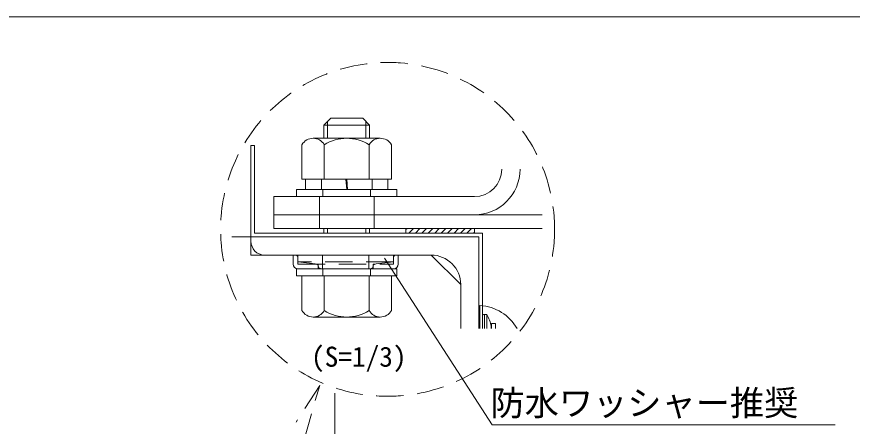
# Model space of a CAD drawing. Units: millimetres on the paper, enlarged 10 times, with parts at other scales. Extents: x -4335 to 3998, y -1327 to 1433.
# Drawn here: x 2911 to 3522, y 1134 to 1433 of the extents above; entities that cross this region are included whole.
import ezdxf
from ezdxf.enums import TextEntityAlignment as Align

# ---------------------------------------------------------------- set-up
doc = ezdxf.new("R2010")
doc.units = ezdxf.units.MM
doc.header["$LTSCALE"] = 10
doc.linetypes.add('DASHED2', pattern=[3, 2, -1])
for name, color, linetype, lineweight in [('0-F', 7, 'Continuous', 5), ('A-0', 4, 'Continuous', 5), ('D-0', 7, 'Continuous', 5)]:
    doc.layers.add(name, color=color, linetype=linetype, lineweight=lineweight)
doc.styles.add('ＭＳ ゴシック', font='')
doc.styles.get('ＭＳ ゴシック').set_extended_font_data('MS Gothic')

msp = doc.modelspace()

# ---------------------------------------------------------------- linework, layer by layer
at = {"layer": '0-F'}
msp.add_lwpolyline([(3997.66, 1433.13), (-2.34, 1433.13), (-2.34, -1326.87)], dxfattribs=at)
at = {"layer": 'A-0'}
msp.add_line((3143.51, 1158.04), (3143.51, 1074.29), dxfattribs=at)
at = {"layer": 'D-0', "color": 4}
for p, q in [((3138.27, 1344.28), (3138.27, 1356.62)), ((3166.27, 1356.62), (3166.27, 1344.28)), ((3082.27, 1338.95), (3082.27, 1272.28)), ((3084.94, 1338.95), (3082.27, 1338.95)), ((3084.94, 1338.95), (3084.94, 1274.95)), ((3245.6, 1301.62), (3098.94, 1301.62)), ((3098.94, 1278.28), (3098.94, 1301.62)), ((3132.27, 1278.28), (3132.27, 1301.62)), ((3172.27, 1278.28), (3172.27, 1301.62)), ((3132.27, 1288.28), (3098.94, 1288.28)), ((3295.15, 1288.28), (3098.94, 1288.28)), ((3262.27, 1288.28), (3172.27, 1288.28)), ((3295.15, 1288.28), (3262.27, 1288.28)), ((3295.15, 1278.28), (3098.94, 1278.28)), ((3138.27, 1278.28), (3138.27, 1274.95)), ((3166.27, 1278.28), (3166.27, 1274.95)), ((3248.94, 1272.28), (3082.27, 1272.28)), ((3251.6, 1274.95), (3084.94, 1274.95)), ((3132.27, 1274.95), (3098.94, 1274.95)), ((3248.94, 1205.15), (3248.94, 1272.28)), ((3251.6, 1205.15), (3251.6, 1274.95))]:
    msp.add_line(p, q, dxfattribs=at)
at = {"layer": 'D-0'}
for p, q in [((3140.6, 1358.95), (3163.94, 1358.95)), ((3163.94, 1358.95), (3168.94, 1353.95)), ((3168.94, 1353.95), (3135.6, 1353.95)), ((3168.94, 1353.95), (3168.94, 1344.28)), ((3127.73, 1344.28), (3176.81, 1344.28)), ((3119.55, 1314.28), (3119.55, 1339.56)), ((3135.91, 1314.28), (3135.91, 1339.56)), ((3168.63, 1314.28), (3168.63, 1339.56)), ((3184.99, 1314.28), (3184.99, 1339.56)), ((3119.55, 1314.28), (3184.99, 1314.28)), ((3120.73, 1314.28), (3145.91, 1314.28)), ((3151.62, 1314.28), (3122.1, 1314.28)), ((3122.1, 1314.28), (3122.1, 1306.95)), ((3133.77, 1314.28), (3133.77, 1306.95)), ((3151.62, 1314.28), (3152.27, 1306.95)), ((3182.44, 1314.28), (3152.27, 1314.28)), ((3152.27, 1314.28), (3152.92, 1306.95)), ((3153.07, 1314.28), (3182.06, 1314.28)), ((3170.77, 1314.28), (3170.77, 1306.95)), ((3182.44, 1314.28), (3182.44, 1306.95)), ((3115.6, 1301.62), (3115.6, 1306.95)), ((3188.94, 1306.95), (3115.6, 1306.95)), ((3152.27, 1306.95), (3122.1, 1306.95)), ((3134.77, 1306.95), (3134.77, 1301.62)), ((3182.44, 1306.95), (3152.92, 1306.95)), ((3156.87, 1306.95), (3182.06, 1306.95)), ((3169.77, 1306.95), (3169.77, 1301.62)), ((3188.94, 1306.95), (3188.94, 1301.62)), ((3115.6, 1301.62), (3188.94, 1301.62)), ((3135.6, 1278.28), (3135.6, 1274.95)), ((3168.94, 1278.28), (3168.94, 1274.95)), ((3195.6, 1277.52), (3196.37, 1278.28)), ((3195.6, 1278.28), (3195.6, 1274.95)), ((3245.6, 1278.28), (3195.6, 1278.28)), ((3197.75, 1274.95), (3201.08, 1278.28)), ((3202.46, 1274.95), (3205.8, 1278.28)), ((3207.18, 1274.95), (3210.51, 1278.28)), ((3211.89, 1274.95), (3215.23, 1278.28)), ((3216.61, 1274.95), (3219.94, 1278.28)), ((3221.32, 1274.95), (3224.65, 1278.28)), ((3226.03, 1274.95), (3229.37, 1278.28)), ((3230.75, 1274.95), (3234.08, 1278.28)), ((3235.46, 1274.95), (3238.8, 1278.28)), ((3240.18, 1274.95), (3243.51, 1278.28)), ((3245.6, 1274.95), (3245.6, 1278.28)), ((3248.94, 1272.28), (3082.27, 1272.28)), ((3195.6, 1274.95), (3245.6, 1274.95)), ((3244.89, 1274.95), (3245.6, 1275.66)), ((3248.94, 1205.15), (3248.94, 1272.28)), ((3113.19, 1258.95), (3113.19, 1252.28)), ((3189.86, 1258.95), (3113.19, 1258.95)), ((3172.27, 1258.95), (3132.27, 1258.95)), ((3172.27, 1258.95), (3132.27, 1258.95)), ((3189.86, 1252.28), (3189.86, 1258.95)), ((3248.95, 1205.15), (3248.95, 1260.78)), ((3188.94, 1248.95), (3115.6, 1248.95)), ((3115.6, 1243.62), (3115.6, 1248.95)), ((3116.53, 1248.95), (3186.53, 1248.95)), ((3134.77, 1248.95), (3134.77, 1243.62)), ((3169.77, 1248.95), (3169.77, 1243.62)), ((3188.94, 1248.95), (3188.94, 1243.62)), ((3115.6, 1243.62), (3188.94, 1243.62)), ((3119.55, 1243.62), (3119.55, 1218.34)), ((3119.55, 1243.62), (3184.99, 1243.62)), ((3135.91, 1243.62), (3135.91, 1218.34)), ((3168.63, 1243.62), (3168.63, 1218.34)), ((3184.99, 1243.62), (3184.99, 1218.34))]:
    msp.add_line(p, q, dxfattribs=at)
at = {"layer": 'D-0', "color": 2}
for p, q in [((3082.27, 1272.28), (3068.31, 1272.28)), ((3082.27, 1272.28), (3082.27, 1267.28)), ((3248.94, 1272.28), (3082.27, 1272.28)), ((3248.94, 1272.28), (3082.27, 1272.28)), ((3082.27, 1268.95), (3082.27, 1272.28)), ((3248.94, 1205.15), (3248.94, 1272.28)), ((3248.94, 1205.15), (3248.94, 1272.28)), ((3082.27, 1267.28), (3082.27, 1258.95)), ((3092.27, 1258.95), (3082.27, 1258.95)), ((3213.94, 1258.95), (3092.27, 1258.95)), ((3213.94, 1258.95), (3235.6, 1237.28)), ((3235.6, 1237.28), (3235.6, 1205.15))]:
    msp.add_line(p, q, dxfattribs=at)
at = {"layer": 'D-0', "color": 4, "linetype": 'DASHED2'}
for p, q in [((3116.53, 1257.28), (3116.53, 1258.95)), ((3134.69, 1248.95), (3134.69, 1258.95)), ((3168.36, 1248.95), (3168.36, 1258.95)), ((3186.53, 1258.95), (3186.53, 1257.28)), ((3131.53, 1252.28), (3116.53, 1253.95)), ((3131.53, 1250.62), (3131.53, 1252.28)), ((3171.53, 1250.62), (3171.53, 1252.28))]:
    msp.add_line(p, q, dxfattribs=at)
at = {"layer": 'D-0', "linetype": 'DASHED2'}
for p, q in [((3116.53, 1252.28), (3116.53, 1257.28)), ((3116.53, 1252.28), (3186.53, 1252.28)), ((3186.53, 1257.28), (3186.53, 1252.28)), ((3131.53, 1248.95), (3131.53, 1250.62)), ((3171.53, 1248.95), (3171.53, 1250.62))]:
    msp.add_line(p, q, dxfattribs=at)
at = {"layer": 'D-0', "color": 3}
for p, q in [((3179.93, 1256.63), (3258.61, 1134.94)), ((3258.61, 1134.94), (3509.18, 1134.94))]:
    msp.add_line(p, q, dxfattribs=at)
at = {"layer": 'D-0', "color": 6}
for p, q in [((3249.66, 1221.95), (3249.66, 1205.15)), ((3254.6, 1215.5), (3252.94, 1215.5)), ((3252.94, 1205.15), (3252.94, 1215.5)), ((3254.6, 1205.15), (3254.6, 1215.5)), ((3251.6, 1205.15), (3251.6, 1214.83)), ((3252.94, 1214.83), (3252.94, 1205.15)), ((3257.8, 1205.15), (3257.8, 1206.92)), ((3258.13, 1208.95), (3260.91, 1208.95)), ((3258.13, 1205.15), (3258.13, 1208.95)), ((3260.91, 1208.95), (3260.91, 1205.15))]:
    msp.add_line(p, q, dxfattribs=at)
at = {"layer": 'D-0'}
for points in [[(3135.6, 1344.28), (3135.6, 1353.95), (3140.6, 1358.95)], [(3176.81, 1213.62), (3127.73, 1213.62), (3176.81, 1213.62)]]:
    msp.add_lwpolyline(points, dxfattribs=at)
at = {"layer": 'D-0', "color": 4, "linetype": 'DASHED2'}
msp.add_lwpolyline([(3171.53, 1252.28), (3186.53, 1253.95), (3116.53, 1253.95)], dxfattribs=at)
at = {"layer": 'D-0', "color": 3, "linetype": 'DASHED2'}
msp.add_lwpolyline([(3112.83, 1094.91), (3132.51, 1163.68), (3115.37, 1136.82)], dxfattribs=at)
msp.add_circle((3182.16, 1277.69), 122.02, dxfattribs=at)
at = {"layer": 'D-0'}
for centre, radius, start, end in [((3127.73, 1334.84), 9.44, 30.00015, 150.00015), ((3152.27, 1313.59), 30.69, 57.7957, 122.20415), ((3176.81, 1334.84), 9.44, 30.00015, 150.00015), ((3116.53, 1252.28), 3.33, 180, 270), ((3186.53, 1252.28), 3.33, 270, 0), ((3127.73, 1223.06), 9.44, 209.99985, 329.99985), ((3152.27, 1244.31), 30.69, 237.79585, 302.2043), ((3176.81, 1223.06), 9.44, 209.99985, 329.99985)]:
    msp.add_arc(centre, radius, start, end, dxfattribs=at)
at = {"layer": 'D-0', "color": 4}
for radius in [33.33, 20]:
    msp.add_arc((3245.6, 1321.62), radius, 270, 0, dxfattribs=at)
at = {"layer": 'D-0', "color": 2}
for centre, radius, start, end in [((3092.27, 1268.95), 10, 180, 270), ((3213.94, 1237.28), 21.67, 0, 90)]:
    msp.add_arc(centre, radius, start, end, dxfattribs=at)
at = {"layer": 'D-0', "linetype": 'DASHED2'}
for centre, start, end in [((3114.86, 1257.28), 0, 90), ((3188.19, 1257.28), 90, 180), ((3129.86, 1250.62), 0, 90), ((3173.19, 1250.62), 90, 180)]:
    msp.add_arc(centre, 1.67, start, end, dxfattribs=at)
at = {"layer": 'D-0', "color": 4, "linetype": 'DASHED2'}
for centre, start, end in [((3133.19, 1250.62), 180, 270), ((3169.86, 1250.62), 270, 0)]:
    msp.add_arc(centre, 1.67, start, end, dxfattribs=at)
at = {"layer": 'D-0', "color": 6}
for centre, radius, start, end in [((3247.99, 1188.95), 33.04, 29.35704, 87.10429), ((3252.27, 1214.83), 0.667, 90.00029, 180.00029), ((3252.27, 1214.83), 0.667, 0.00029, 90.00029), ((3234.32, 1203.09), 23.78, 9.02629, 31.45529)]:
    msp.add_arc(centre, radius, start, end, dxfattribs=at)

# ---------------------------------------------------------------- texts
at = {"layer": 'D-0', "color": 4, "style": 'ＭＳ ゴシック'}
msp.add_text('(S=1/3)', height=14.66, dxfattribs=at).set_placement((3126.19, 1172.89), align=Align.BOTTOM_LEFT)
at = {"layer": 'D-0', "color": 3, "style": 'ＭＳ ゴシック'}
msp.add_text('防水ワッシャー推奨', height=18.33, dxfattribs=at).set_placement((3257.32, 1136.13), align=Align.BOTTOM_LEFT)

doc.saveas('drawing.dxf')
